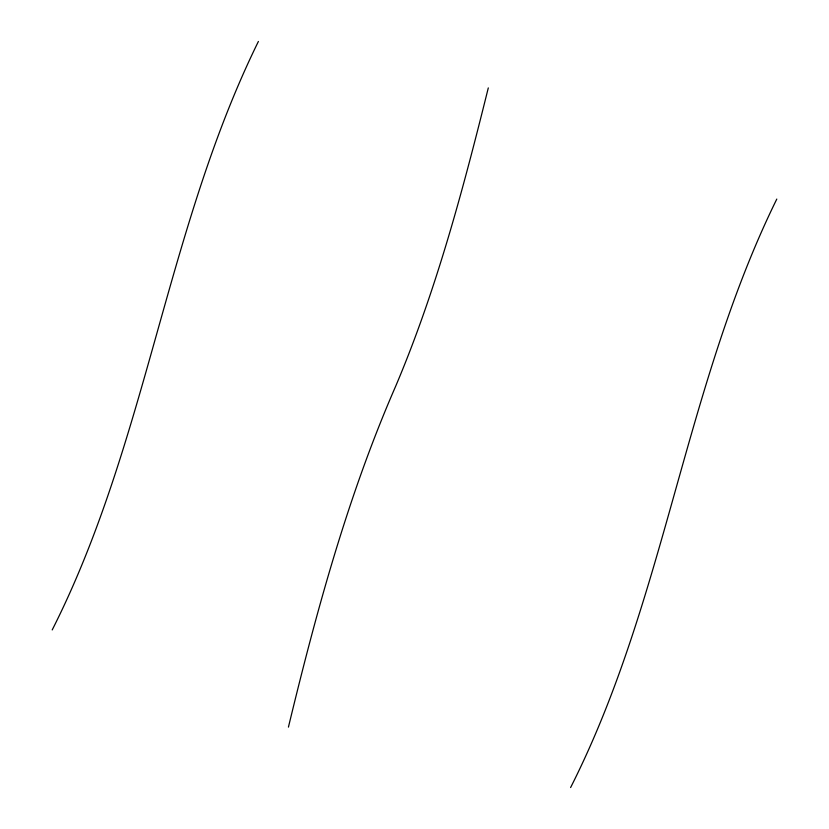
<?xml version="1.0" encoding="UTF-8"?>
<svg xmlns="http://www.w3.org/2000/svg" width="829" height="829" viewBox="0 0 829 829"><rect width="100%" height="100%" fill="white"/><g stroke="black" fill="none" stroke-linecap="round" stroke-linejoin="round"><path stroke-width="1.24" d="M288.43 727.116C316.45 611.201 347.911 495.597 395.744 386.065C436.427 290.005 463.204 188.908 488.302 87.895M258.399 41.45C166.069 229.177 146.723 443.028 52.206 629.926M776.794 199.074C684.474 386.811 665.117 600.662 570.601 787.55"/></g></svg>
